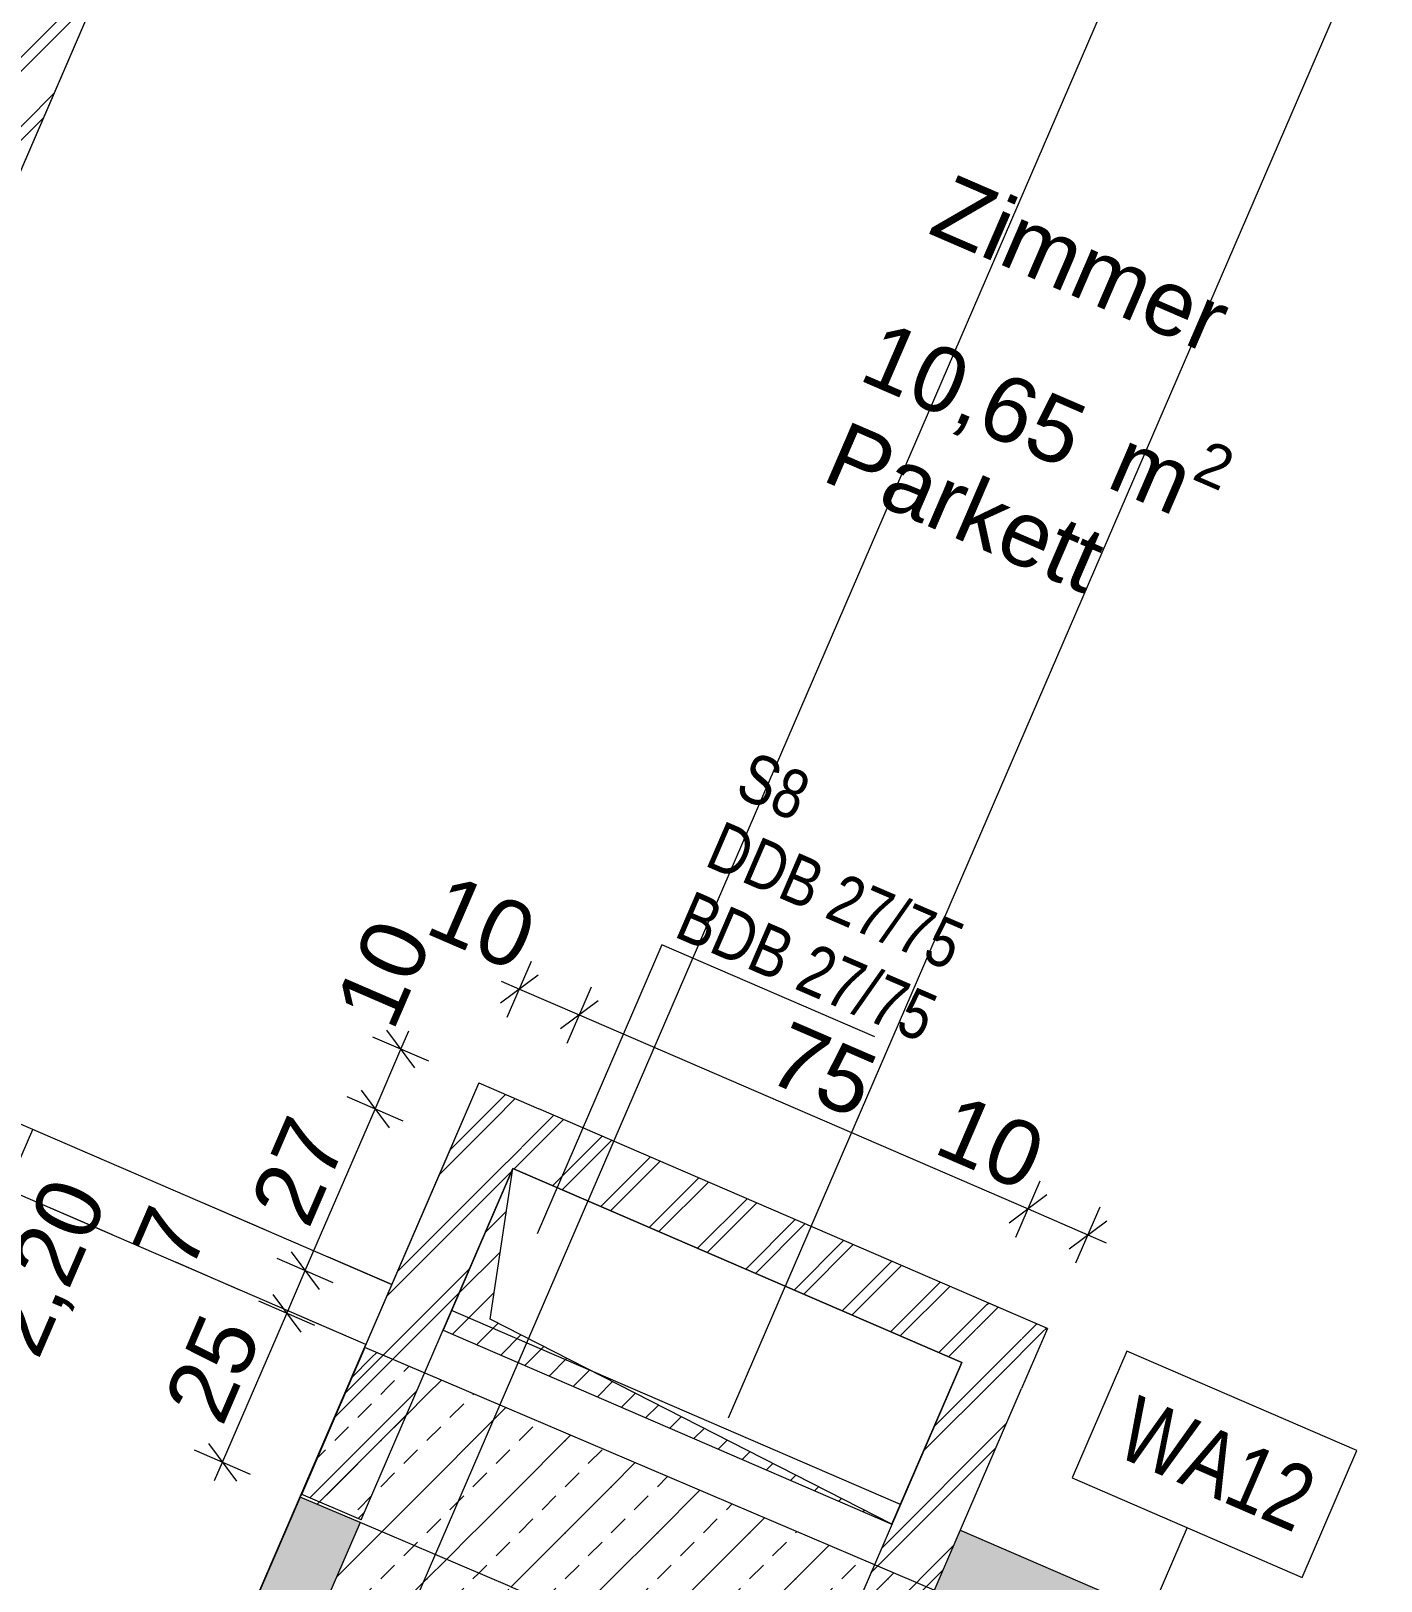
# Model space of a CAD drawing. Header units: millimetres. Extents: x 12535370 to 12566104, y 356204400 to 356234587.
# Drawn here: x 12547247 to 12549317, y 356222130 to 356224507 of the extents above; entities that cross this region are included whole.
import ezdxf
from ezdxf.enums import TextEntityAlignment as Align

# ---------------------------------------------------------------- set-up
doc = ezdxf.new("R2010")
doc.units = ezdxf.units.MM
doc.header["$MEASUREMENT"] = 0
doc.set_wipeout_variables(frame=1)
for name, pattern in [('Dashed', [211.666667, 105.833333, -105.833333]), ('Dot & Dashed', [6702.78, 3527.78, -1763.89, 0, -1411.11]), ('Wipeout_Contour', [1000, 0, -1000])]:
    doc.linetypes.add(name, pattern=pattern)
for name, color, linetype in [('New_010 Aussenwände', 7, 'Continuous'), ('New_015 Innenwände', 7, 'Continuous'), ('New_080 Raumdefinitionen', 7, 'Continuous'), ('New_110 Bemassungen Ausführung', 7, 'Continuous'), ('New_255 Plangrafiken', 7, 'Continuous'), ('New_290 Raster _ Achsen', 7, 'Continuous'), ('New_Archicad Door Markers', 7, 'Continuous'), ('New_Archicad Doors', 7, 'Continuous')]:
    doc.layers.add(name, color=color, linetype=linetype)
for name, color, linetype, lineweight in [('New_010 Aussenwände_Pen_No__1', 7, 'Continuous', 13), ('New_010 Aussenwände_Pen_No__3', 7, 'Continuous', 18), ('New_015 Innenwände_Pen_No__1', 7, 'Continuous', 13), ('New_015 Innenwände_Pen_No__3', 7, 'Continuous', 18), ('New_110 Bemassungen Ausführung_Pen_No__1', 7, 'Continuous', 13), ('New_160 Beschriftungen Ausführung_Pen_No__1', 7, 'Continuous', 13), ('New_255 Plangrafiken_Pen_No__1', 7, 'Continuous', 13), ('New_290 Raster _ Achsen_Pen_No__108', 7, 'Continuous', 13), ('New_Archicad Door Markers_Pen_No__1', 7, 'Continuous', 13), ('New_Archicad Doors_Pen_No__1', 7, 'Continuous', 13), ('New_Archicad Zone Stamps_Pen_No__1', 7, 'Continuous', 13), ('New_HKLS1_Pen_No__21', 1, 'Continuous', 13), ('New_HKLS1_Pen_No__39', 8, 'Continuous', 13)]:
    doc.layers.add(name, color=color, linetype=linetype, lineweight=lineweight)
doc.styles.add('GENERATED_STYLE_1', font='arial.ttf')
doc.styles.add('GENERATED_STYLE_2', font='arial.ttf', dxfattribs={"width": 0.8})
doc.dimstyles.new('GENERATED_STYLE__1', dxfattribs={"dimtxt": 125, "dimasz": 47.5, "dimexe": 0.18, "dimexo": 2, "dimgap": 0, "dimtad": 1, "dimlfac": 0.001, "dimzin": 0, "dimdsep": 46, "dimtxsty": 'GENERATED_STYLE_1', "dimblk": 'ARROWHEAD_2', "dimblk1": 'ARROWHEAD_2', "dimblk2": 'ARROWHEAD_2', "dimcen": 0.09, "dimclrd": 7, "dimclre": 7, "dimclrt": 7, "dimadec": 0, "dimazin": 0, "dimtfac": 1, "dimtdec": 4, "dimtmove": 0, "dimatfit": 3, "dimfxl": 1, "dimtolj": 1, "dimtzin": 0, "dimarcsym": 0})
doc.dimstyles.new('GENERATED_STYLE__2', dxfattribs={"dimtxt": 100, "dimasz": 47.5, "dimexe": 0.18, "dimexo": 2, "dimgap": 0, "dimtad": 1, "dimlfac": 0.001, "dimzin": 0, "dimdsep": 46, "dimtxsty": 'GENERATED_STYLE_1', "dimblk": 'ARROWHEAD_2', "dimblk1": 'ARROWHEAD_2', "dimblk2": 'ARROWHEAD_2', "dimcen": 0.09, "dimclrd": 7, "dimclre": 7, "dimclrt": 7, "dimadec": 0, "dimazin": 0, "dimtfac": 1, "dimtdec": 4, "dimtmove": 0, "dimatfit": 3, "dimfxl": 1, "dimtolj": 1, "dimtzin": 0, "dimarcsym": 0})
pattern_1 = [(45, (12240439.16, 356160438.36), (-70.710678, 70.710678), [30, -20]), (45, (12240403.8, 356160473.71), (-70.710678, 70.710678), [100, 0])]
pattern_2 = [(45, (12240439.16, 356160438.356), (-53.033009, 53.033009), []), (45, (12240428.55, 356160448.96), (-53.033009, 53.033009), [])]

# ---------------------------------------------------------------- blocks, each defined once
blk = doc.blocks.new('Zimmer__7', base_point=(12548930.4, 356224250.1))
at = {"layer": 'New_Archicad Zone Stamps_Pen_No__1', "color": 7, "lineweight": 13, "insert": (12548564.7, 356224091.8), "char_height": 100, "attachment_point": 1, "rotation": 336.6365, "style": 'GENERATED_STYLE_1'}
blk.add_mtext('\\A1;{\\pql;\\pt0,50;\\fArial|b0|i0|c0|p0;\\W1.000000;10,65\\fArial|b0|i0|c0|p0;\\W1.000000;\\A1{\\H.66x;\\S^  ;}\\fArial|b0|i0|c0|p0;\\W1.000000; m\\fArial|b0|i0|c0|p0;\\W1.000000;\\A1{\\H.66x;\\S2^  ;}}', dxfattribs=at)
at = {"layer": 'New_Archicad Zone Stamps_Pen_No__1', "color": 7, "lineweight": 13, "style": 'GENERATED_STYLE_1'}
for tag, p in [('ROOM_NAME', (12548660, 356224289.6)), ('DUMMY_558', (12548574.3, 356224114.1)), ('DUMMY_559', (12548496.4, 356223933.7)), ('floor_f', (12548496.4, 356223910.9))]:
    blk.add_attdef(tag, text='', height=100, rotation=336.6365, dxfattribs=at).set_placement(p, align=Align.TOP_LEFT)
blk = doc.blocks.new('Wall_2', base_point=(12552434.9, 356220201.4))
at = {"layer": 'New_015 Innenwände', "linetype": 'Continuous', "lineweight": 0, "true_color": 0x000000}
h = blk.add_hatch(dxfattribs=at)
h.set_pattern_fill('DÄMMSTOFF__POLYSTYROL_EPS', color=18, style=0, pattern_type=2)
h.set_pattern_definition([(246.636458, (12240439.157, 356160438.356), (-47.701051, 20.606061), [30, -60]), (246.636458, (12240445.16, 356160386.74), (-47.701051, 20.606061), [30, -60]), (306.636458, (12240427.26, 356160410.815), (41.695898, 31.007291), [30, -60]), (306.636458, (12240474.96, 356160390.21), (41.695898, 31.007291), [30, -60]), (6.636458, (12240439.157, 356160438.356), (-6.005153, 51.613352), [30, -60]), (6.636458, (12240486.86, 356160417.75), (-6.005153, 51.613352), [30, -60])])
h.paths.add_polyline_path([(12552803.2, 356220423.6), (12548671.4, 356222208.4), (12548632, 356222116.5), (12552763.6, 356220331.8)])
at = {"layer": 'New_015 Innenwände_Pen_No__1', "color": 7, "linetype": 'Continuous', "lineweight": 13, "flags": 128}
for points in [[(12548671.4, 356222208.4), (12548632, 356222116.5)], [(12552895, 356220383.9), (12548671.4, 356222208.4)]]:
    blk.add_lwpolyline(points, dxfattribs=at)
blk = doc.blocks.new('Wall_3', base_point=(12547981.4, 356222121.9))
at = {"layer": 'New_015 Innenwände', "linetype": 'Continuous', "lineweight": 0, "true_color": 0x000000}
h = blk.add_hatch(dxfattribs=at)
h.set_pattern_fill('DÄMMSTOFF__POLYSTYROL_EPS', color=18, style=0, pattern_type=2)
h.set_pattern_definition([(336.636458, (12240439.157, 356160438.356), (20.6060615, 47.701051), [30, -60]), (336.636458, (12240490.77, 356160444.36), (20.6060615, 47.701051), [30, -60]), (36.636458, (12240466.697, 356160426.46), (-31.007291, 41.695898), [30, -60]), (36.636458, (12240487.303, 356160474.16), (-31.007291, 41.695898), [30, -60]), (96.636458, (12240439.157, 356160438.356), (51.613352, 6.0051526), [30, -60]), (96.636458, (12240459.76, 356160486.057), (51.613352, 6.0051526), [30, -60])])
h.paths.add_polyline_path([(12547659.4, 356222259.1), (12545797.5, 356217948.9), (12545889.3, 356217909.2), (12547751.4, 356222219.9)])
h = blk.add_hatch(dxfattribs=at)
h.set_pattern_fill('BETON_BEWEHRT_SN46', color=18, style=0, pattern_type=2)
h.set_pattern_definition(pattern_1)
h.paths.add_polyline_path([(12546217.9, 356218039.6), (12547981.4, 356222121.9), (12547751.4, 356222219.9), (12545988.4, 356218138.7)])
at = {"layer": 'New_015 Innenwände_Pen_No__1', "color": 7, "linetype": 'Continuous', "lineweight": 13}
blk.add_line((12547751.4, 356222219.9), (12545988.4, 356218138.7), dxfattribs=at)
at = {"layer": 'New_015 Innenwände_Pen_No__1', "color": 7, "linetype": 'Continuous', "lineweight": 13, "flags": 128}
blk.add_lwpolyline([(12547659.4, 356222259.1), (12545757.8, 356217857.1)], dxfattribs=at)
at = {"layer": 'New_015 Innenwände_Pen_No__3', "color": 7, "linetype": 'Continuous', "lineweight": 18}
for p, q in [((12547751.4, 356222219.9), (12547659.4, 356222259.1)), ((12547981.4, 356222121.9), (12547751.4, 356222219.9))]:
    blk.add_line(p, q, dxfattribs=at)
blk = doc.blocks.new('Wall_7', base_point=(12542378.7, 356213060.8))
at = {"color": 254, "linetype": 'Wipeout_Contour', "lineweight": 0, "ltscale": 1425776637.075461}
blk.add_wipeout([(12545478.8, 356220489.5), (12545570.6, 356220449.8), (12547990.1, 356226050.6), (12547898.3, 356226090.3)], dxfattribs=at).dxf.layer = 'New_015 Innenwände'
at = {"layer": 'New_015 Innenwände', "linetype": 'Continuous', "lineweight": 0, "true_color": 0x000000}
h = blk.add_hatch(dxfattribs=at)
h.set_pattern_fill('INSULATION', color=18, style=0, pattern_type=2)
h.set_pattern_definition(pattern_2)
h.paths.add_polyline_path([(12545478.8, 356220489.5), (12545570.6, 356220449.8), (12547990.1, 356226050.6), (12547898.3, 356226090.3)])
at = {"layer": 'New_015 Innenwände_Pen_No__1', "color": 7, "linetype": 'Continuous', "lineweight": 13, "flags": 128}
blk.add_lwpolyline([(12546698.5, 356223060.7), (12547990.1, 356226050.6)], dxfattribs=at)
blk = doc.blocks.new('T Marker 10[23]', base_point=(12547209.6, 356222731))
at = {"layer": 'New_Archicad Door Markers_Pen_No__1', "color": 7, "linetype": 'Continuous', "lineweight": 13}
blk.add_line((12547067.1, 356222400.9), (12547249.3, 356222822.8), dxfattribs=at)
at = {"layer": 'New_Archicad Door Markers_Pen_No__1', "color": 7, "lineweight": 13, "style": 'GENERATED_STYLE_1'}
for tag, p in [('AC_WIDO_A_SIZE', (12547101.3, 356222534.7)), ('AC_WIDO_B_SIZE', (12547284.9, 356222455.4))]:
    blk.add_attdef(tag, text='', height=100, rotation=66.6366, dxfattribs=at).set_placement(p, align=Align.BOTTOM_LEFT)
blk = doc.blocks.new('Rectangular Door Opening 27[13]', base_point=(12240439.2, 356160438.4))
at = {"layer": 'New_Archicad Doors_Pen_No__1', "color": 7, "linetype": 'Continuous', "lineweight": 13}
for p, q in [((12546698.5, 356223060.7), (12546658.8, 356222968.9)), ((12547800.1, 356222584.8), (12547760.4, 356222493))]:
    blk.add_line(p, q, dxfattribs=at)
at = {"layer": 'New_Archicad Door Markers', "color": 7, "lineweight": 13}
blk.add_blockref('T Marker 10[23]', (12547209.6, 356222731), dxfattribs=at).add_auto_attribs({'AC_WIDO_A_SIZE': '1,20', 'AC_WIDO_B_SIZE': '2,20'})
blk = doc.blocks.new('Wall_45', base_point=(12547800.1, 356222584.8))
at = {"layer": 'New_015 Innenwände_Pen_No__1', "color": 7, "linetype": 'Continuous', "lineweight": 13}
for p, q in [((12546698.5, 356223060.7), (12546658.8, 356222968.9)), ((12547800.1, 356222584.8), (12547760.4, 356222493))]:
    blk.add_line(p, q, dxfattribs=at)
at = {"layer": 'New_Archicad Doors', "color": 7, "linetype": 'Continuous', "lineweight": 13}
blk.add_blockref('Rectangular Door Opening 27[13]', (12240439.2, 356160438.4), dxfattribs=at)
blk = doc.blocks.new('Wall_76', base_point=(12547753.1, 356222223.9))
at = {"color": 254, "linetype": 'Wipeout_Contour', "lineweight": 0, "ltscale": 1069331311.695713}
blk.add_wipeout([(12547933.7, 356222894.2), (12547985.9, 356222762.7), (12548025.5, 356222854.5)], dxfattribs=at).dxf.layer = 'New_015 Innenwände'
at = {"layer": 'New_015 Innenwände', "linetype": 'Continuous', "lineweight": 0, "true_color": 0x000000}
h = blk.add_hatch(dxfattribs=at)
h.set_pattern_fill('INSULATION', color=18, style=0, pattern_type=2)
h.set_pattern_definition(pattern_2)
h.paths.add_polyline_path([(12547933.7, 356222894.2), (12547985.9, 356222762.7), (12548025.5, 356222854.5)])
at = {"color": 254, "linetype": 'Wipeout_Contour', "lineweight": 0, "ltscale": 1425773764.525518}
blk.add_wipeout([(12547894.1, 356222802.4), (12547661.3, 356222263.5), (12547753.1, 356222223.9), (12547985.9, 356222762.7)], dxfattribs=at).dxf.layer = 'New_015 Innenwände'
at = {"layer": 'New_015 Innenwände', "linetype": 'Continuous', "lineweight": 0, "true_color": 0x000000}
h = blk.add_hatch(dxfattribs=at)
h.set_pattern_fill('INSULATION', color=18, style=0, pattern_type=2)
h.set_pattern_definition(pattern_2)
h.paths.add_polyline_path([(12547894.1, 356222802.4), (12547661.3, 356222263.5), (12547753.1, 356222223.9), (12547985.9, 356222762.7)])
at = {"layer": 'New_015 Innenwände_Pen_No__1', "color": 7, "linetype": 'Continuous', "lineweight": 13, "flags": 128}
blk.add_lwpolyline([(12547753.1, 356222223.9), (12547661.3, 356222263.5)], dxfattribs=at)
at = {"color": 254, "linetype": 'Wipeout_Contour', "lineweight": 0, "ltscale": 1069331254.563764}
blk.add_wipeout([(12547894.1, 356222802.4), (12547985.9, 356222762.7), (12547933.7, 356222894.2)], dxfattribs=at).dxf.layer = 'New_015 Innenwände'
at = {"layer": 'New_015 Innenwände', "linetype": 'Continuous', "lineweight": 0, "true_color": 0x000000}
h = blk.add_hatch(dxfattribs=at)
h.set_pattern_fill('INSULATION', color=18, style=0, pattern_type=2)
h.set_pattern_definition(pattern_2)
h.paths.add_polyline_path([(12547894.1, 356222802.4), (12547985.9, 356222762.7), (12547933.7, 356222894.2)])
at = {"layer": 'New_015 Innenwände_Pen_No__1', "color": 7, "linetype": 'Continuous', "lineweight": 13, "flags": 128}
for points in [[(12547933.7, 356222894.2), (12547661.3, 356222263.5)], [(12547933.7, 356222894.2), (12548025.5, 356222854.5)], [(12547753.1, 356222223.9), (12547985.9, 356222762.7)]]:
    blk.add_lwpolyline(points, dxfattribs=at)
blk = doc.blocks.new('Wall_77', base_point=(12547985.9, 356222762.7))
at = {"color": 254, "linetype": 'Wipeout_Contour', "lineweight": 0, "ltscale": 1069330290.082435}
blk.add_wipeout([(12548674.4, 356222465.3), (12548766.2, 356222425.6), (12548805.8, 356222517.4)], dxfattribs=at).dxf.layer = 'New_015 Innenwände'
at = {"layer": 'New_015 Innenwände', "linetype": 'Continuous', "lineweight": 0, "true_color": 0x000000}
h = blk.add_hatch(dxfattribs=at)
h.set_pattern_fill('INSULATION', color=18, style=0, pattern_type=2)
h.set_pattern_definition(pattern_2)
h.paths.add_polyline_path([(12548674.4, 356222465.3), (12548766.2, 356222425.6), (12548805.8, 356222517.4)])
at = {"color": 254, "linetype": 'Wipeout_Contour', "lineweight": 0, "ltscale": 1425774425.371164}
blk.add_wipeout([(12548714, 356222557.1), (12548025.5, 356222854.5), (12547985.9, 356222762.7), (12548674.4, 356222465.3)], dxfattribs=at).dxf.layer = 'New_015 Innenwände'
at = {"layer": 'New_015 Innenwände', "linetype": 'Continuous', "lineweight": 0, "true_color": 0x000000}
h = blk.add_hatch(dxfattribs=at)
h.set_pattern_fill('INSULATION', color=18, style=0, pattern_type=2)
h.set_pattern_definition(pattern_2)
h.paths.add_polyline_path([(12548714, 356222557.1), (12548025.5, 356222854.5), (12547985.9, 356222762.7), (12548674.4, 356222465.3)])
at = {"color": 254, "linetype": 'Wipeout_Contour', "lineweight": 0, "ltscale": 1069330419.772207}
blk.add_wipeout([(12548714, 356222557.1), (12548674.4, 356222465.3), (12548805.8, 356222517.4)], dxfattribs=at).dxf.layer = 'New_015 Innenwände'
at = {"layer": 'New_015 Innenwände', "linetype": 'Continuous', "lineweight": 0, "true_color": 0x000000}
h = blk.add_hatch(dxfattribs=at)
h.set_pattern_fill('INSULATION', color=18, style=0, pattern_type=2)
h.set_pattern_definition(pattern_2)
h.paths.add_polyline_path([(12548714, 356222557.1), (12548674.4, 356222465.3), (12548805.8, 356222517.4)])
at = {"layer": 'New_015 Innenwände_Pen_No__1', "color": 7, "linetype": 'Continuous', "lineweight": 13, "flags": 128}
for points in [[(12548805.8, 356222517.4), (12548025.5, 356222854.5)], [(12547985.9, 356222762.7), (12548674.4, 356222465.3)], [(12548805.8, 356222517.4), (12548766.2, 356222425.6)]]:
    blk.add_lwpolyline(points, dxfattribs=at)
blk = doc.blocks.new('Wall_78', base_point=(12548674.4, 356222465.3))
at = {"color": 254, "linetype": 'Wipeout_Contour', "lineweight": 0, "ltscale": 1425772526.930759}
blk.add_wipeout([(12548674.4, 356222465.3), (12548441.6, 356221926.5), (12548533.4, 356221886.8), (12548766.2, 356222425.6)], dxfattribs=at).dxf.layer = 'New_015 Innenwände'
at = {"layer": 'New_015 Innenwände', "linetype": 'Continuous', "lineweight": 0, "true_color": 0x000000}
h = blk.add_hatch(dxfattribs=at)
h.set_pattern_fill('INSULATION', color=18, style=0, pattern_type=2)
h.set_pattern_definition(pattern_2)
h.paths.add_polyline_path([(12548674.4, 356222465.3), (12548441.6, 356221926.5), (12548533.4, 356221886.8), (12548766.2, 356222425.6)])
at = {"layer": 'New_015 Innenwände_Pen_No__1', "color": 7, "linetype": 'Continuous', "lineweight": 13, "flags": 128}
for points in [[(12548674.4, 356222465.3), (12548441.6, 356221926.5)], [(12548533.4, 356221886.8), (12548766.2, 356222425.6)], [(12548441.6, 356221926.5), (12548533.4, 356221886.8)]]:
    blk.add_lwpolyline(points, dxfattribs=at)
blk = doc.blocks.new('Wall_79', base_point=(12548533.4, 356221886.8))
at = {"layer": 'New_010 Aussenwände', "linetype": 'Continuous', "lineweight": 0, "true_color": 0x000000}
h = blk.add_hatch(dxfattribs=at)
h.set_pattern_fill('BETON_BEWEHRT_SN46', color=18, style=0, pattern_type=2)
h.set_pattern_definition(pattern_1)
h.paths.add_polyline_path([(12547758.5, 356222488.6), (12547659.4, 356222259.1), (12547751.4, 356222219.9), (12547822.2, 356222383.8)])
h = blk.add_hatch(dxfattribs=at)
h.set_pattern_fill('BETON_BEWEHRT_SN46', color=18, style=0, pattern_type=2)
h.set_pattern_definition(pattern_1)
h.paths.add_polyline_path([(12548632, 356222116.5), (12547758.5, 356222488.6), (12547981.4, 356222121.9), (12548533.4, 356221886.8)])
h = blk.add_hatch(dxfattribs=at)
h.set_pattern_fill('BETON_BEWEHRT_SN46', color=18, style=0, pattern_type=2)
h.set_pattern_definition(pattern_1)
h.paths.add_polyline_path([(12547822.2, 356222383.8), (12547751.4, 356222219.9), (12547981.4, 356222121.9)])
at = {"layer": 'New_010 Aussenwände_Pen_No__1', "color": 7, "linetype": 'Continuous', "lineweight": 13, "flags": 128}
blk.add_lwpolyline([(12548533.4, 356221886.8), (12548632, 356222116.5)], dxfattribs=at)
at = {"layer": 'New_010 Aussenwände_Pen_No__3', "color": 7, "linetype": 'Continuous', "lineweight": 18, "flags": 128}
for points in [[(12548632, 356222116.5), (12547758.5, 356222488.6)], [(12547981.4, 356222121.9), (12548533.4, 356221886.8)]]:
    blk.add_lwpolyline(points, dxfattribs=at)
at = {"layer": 'New_015 Innenwände_Pen_No__1', "color": 7, "linetype": 'Continuous', "lineweight": 13, "flags": 128}
blk.add_lwpolyline([(12547758.5, 356222488.6), (12547659.4, 356222259.1)], dxfattribs=at)
at = {"layer": 'New_015 Innenwände_Pen_No__3', "color": 7, "linetype": 'Continuous', "lineweight": 18}
for p, q in [((12547751.4, 356222219.9), (12547659.4, 356222259.1)), ((12547981.4, 356222121.9), (12547751.4, 356222219.9))]:
    blk.add_line(p, q, dxfattribs=at)
blk = doc.blocks.new('Standard grid marker[60]', base_point=(12541508.9, 356225057.5))
at = {"layer": 'New_290 Raster _ Achsen_Pen_No__108', "color": 7, "linetype": 'Dot & Dashed', "lineweight": 13}
blk.add_line((12542426.9, 356224660.9), (12563430.3, 356215587.8), dxfattribs=at)
at = {"layer": 'New_290 Raster _ Achsen_Pen_No__108', "color": 7, "lineweight": 13, "style": 'GENERATED_STYLE_1'}
for tag, p in [('AC_MarkerText_1_0', (12541391.5, 356225192.9)), ('AC_MarkerText_1_1', (12564552.3, 356215187.8))]:
    blk.add_attdef(tag, text='', height=150, rotation=336.6365, dxfattribs=at).set_placement(p, align=Align.TOP_CENTER)
blk = doc.blocks.new('Standard grid marker[62]', base_point=(12552195.2, 356232191.6))
at = {"layer": 'New_290 Raster _ Achsen_Pen_No__108', "color": 7, "linetype": 'Dot & Dashed', "lineweight": 13}
blk.add_line((12551798.6, 356231273.6), (12543740.5, 356212619.7), dxfattribs=at)
at = {"layer": 'New_290 Raster _ Achsen_Pen_No__108', "color": 7, "lineweight": 13, "style": 'GENERATED_STYLE_1'}
for tag, p in [('AC_MarkerText_1_0', (12552307.9, 356232418.3)), ('AC_MarkerText_1_1', (12543317.8, 356211607.1))]:
    blk.add_attdef(tag, text='', height=150, rotation=336.6365, dxfattribs=at).set_placement(p, align=Align.TOP_CENTER)
blk = doc.blocks.new('Polyline_3', base_point=(12542882.6, 356210370))
at = {"layer": 'New_255 Plangrafiken_Pen_No__1', "color": 7, "linetype": 'Dot & Dashed', "lineweight": 13, "flags": 128}
blk.add_lwpolyline([(12542882.6, 356210370), (12543089.5, 356210280.7), (12552742.3, 356232625.8), (12552734.1, 356232629.4)], dxfattribs=at)
blk = doc.blocks.new('*D232', base_point=(12240439.2, 356160438.4))
at = {"layer": 'New_110 Bemassungen Ausführung_Pen_No__1', "color": 7, "linetype": 'Continuous', "lineweight": 13, "transparency": 16777216}
for p, q in [((12545399.6, 356228974), (12545362.4, 356228887.9)), ((12545409.9, 356228952.5), (12545352, 356228909.4)), ((12545381, 356228930.9), (12545352.9, 356228943)), ((12555599.1, 356224516.9), (12545381, 356228930.9)), ((12555617.7, 356224559.9), (12555580.5, 356224473.8)), ((12555570.1, 356224495.3), (12555628.1, 356224538.4)), ((12555627.2, 356224504.8), (12555599.1, 356224516.9))]:
    blk.add_line(p, q, dxfattribs=at)
at = {"layer": 'New_110 Bemassungen Ausführung_Pen_No__1', "color": 7, "lineweight": 13, "transparency": 16777216, "insert": (12550308.9, 356226829.4), "char_height": 125, "attachment_point": 7, "rotation": 336.6365, "style": 'GENERATED_STYLE_1'}
blk.add_mtext('\\A1;{\\pql;\\fArial|b0|i0|c0|p0;\\W1.000000;11,13}', dxfattribs=at)
blk = doc.blocks.new('ARROWHEAD_2')
at = {"color": 0, "linetype": 'Continuous', "lineweight": 0}
for p, q in [((-0.378, -0.655), (0.378, 0.655)), ((0, 0), (-1, 0))]:
    blk.add_line(p, q, dxfattribs=at)
blk = doc.blocks.new('*D315', base_point=(12240439.2, 356160438.4))
at = {"layer": 'New_110 Bemassungen Ausführung_Pen_No__1', "color": 7, "linetype": 'Continuous', "lineweight": 13, "transparency": 16777216}
for p, q in [((12547977.2, 356222994.8), (12548014.4, 356223080.9)), ((12548024.7, 356223059.4), (12547966.8, 356223016.3)), ((12547967.7, 356223050), (12547995.8, 356223037.9)), ((12547995.8, 356223037.9), (12548087.6, 356222998.2)), ((12548069, 356222955.2), (12548106.2, 356223041.2)), ((12548116.6, 356223019.7), (12548058.7, 356222976.7))]:
    blk.add_line(p, q, dxfattribs=at)
at = {"layer": 'New_110 Bemassungen Ausführung_Pen_No__1', "color": 7, "lineweight": 13, "transparency": 16777216, "insert": (12547847.1, 356223123.9), "char_height": 100, "attachment_point": 7, "rotation": 336.6365, "style": 'GENERATED_STYLE_1'}
blk.add_mtext('\\A1;{\\pql;\\fArial|b0|i0|c0|p0;\\W1.000000;10}', dxfattribs=at)
blk = doc.blocks.new('*D316', base_point=(12240439.2, 356160438.4))
at = {"layer": 'New_110 Bemassungen Ausführung_Pen_No__1', "color": 7, "linetype": 'Continuous', "lineweight": 13, "transparency": 16777216}
for p, q in [((12547995.8, 356223037.9), (12548087.6, 356222998.2)), ((12548069, 356222955.2), (12548106.2, 356223041.2)), ((12548116.6, 356223019.7), (12548058.7, 356222976.7)), ((12548087.6, 356222998.2), (12548776.1, 356222700.8)), ((12548757.5, 356222657.7), (12548794.7, 356222743.8)), ((12548805.1, 356222722.3), (12548747.2, 356222679.2))]:
    blk.add_line(p, q, dxfattribs=at)
at = {"layer": 'New_110 Bemassungen Ausführung_Pen_No__1', "color": 7, "lineweight": 13, "transparency": 16777216, "char_height": 100, "attachment_point": 7, "rotation": 336.6365, "style": 'GENERATED_STYLE_1'}
for s, insert in [('\\A1;{\\pql;\\fArial|b0|i0|c0|p0;\\W1.000000;75}', (12548369.8, 356222898.1)), ('\\A1;{\\pql;\\fArial|b0|i0|c0|p0;\\W1.000000;10}', (12548627.4, 356222786.8))]:
    blk.add_mtext(s, dxfattribs=dict(at, insert=insert))
blk = doc.blocks.new('*D317', base_point=(12240439.2, 356160438.4))
at = {"layer": 'New_110 Bemassungen Ausführung_Pen_No__1', "color": 7, "linetype": 'Continuous', "lineweight": 13, "transparency": 16777216}
for p, q in [((12548805.1, 356222722.3), (12548747.2, 356222679.2)), ((12548776.1, 356222700.8), (12548867.9, 356222661.1)), ((12548839, 356222639.6), (12548896.9, 356222682.6)), ((12548849.3, 356222618.1), (12548886.5, 356222704.1)), ((12548867.9, 356222661.1), (12548896, 356222649))]:
    blk.add_line(p, q, dxfattribs=at)
blk = doc.blocks.new('*D318', base_point=(12240439.2, 356160438.4))
at = {"layer": 'New_110 Bemassungen Ausführung_Pen_No__1', "color": 7, "linetype": 'Continuous', "lineweight": 13, "transparency": 16777216}
for p, q in [((12547617.6, 356222569.7), (12547660.6, 356222511.8)), ((12547540.5, 356222312.4), (12547639.1, 356222540.7)), ((12547682.1, 356222522.1), (12547596.1, 356222559.3)), ((12547583.5, 356222293.8), (12547497.4, 356222331)), ((12547518.9, 356222341.4), (12547562, 356222283.4)), ((12547528.3, 356222284.3), (12547540.5, 356222312.4))]:
    blk.add_line(p, q, dxfattribs=at)
at = {"layer": 'New_110 Bemassungen Ausführung_Pen_No__1', "color": 7, "lineweight": 13, "transparency": 16777216, "char_height": 100, "attachment_point": 7, "rotation": 66.6365, "style": 'GENERATED_STYLE_1'}
for s, insert in [('\\A1;{\\pql;\\fArial|b0|i0|c0|p0;\\W1.000000;7}', (12547491.2, 356222601.9)), ('\\A1;{\\pql;\\fArial|b0|i0|c0|p0;\\W1.000000;25}', (12547541.2, 356222364.5))]:
    blk.add_mtext(s, dxfattribs=dict(at, insert=insert))
blk = doc.blocks.new('*D319', base_point=(12240439.2, 356160438.4))
at = {"layer": 'New_110 Bemassungen Ausführung_Pen_No__1', "color": 7, "linetype": 'Continuous', "lineweight": 13, "transparency": 16777216}
for p, q in [((12547667.4, 356222606.2), (12547774.4, 356222854)), ((12547645.8, 356222635.1), (12547688.9, 356222577.2)), ((12547710.4, 356222587.6), (12547624.3, 356222624.8)), ((12547639.1, 356222540.7), (12547667.4, 356222606.2)), ((12547617.6, 356222569.7), (12547660.6, 356222511.8)), ((12547540.5, 356222312.4), (12547639.1, 356222540.7)), ((12547682.1, 356222522.1), (12547596.1, 356222559.3))]:
    blk.add_line(p, q, dxfattribs=at)
blk = doc.blocks.new('*D320', base_point=(12240439.2, 356160438.4))
at = {"layer": 'New_110 Bemassungen Ausführung_Pen_No__1', "color": 7, "linetype": 'Continuous', "lineweight": 13, "transparency": 16777216}
for p, q in [((12547817.5, 356222835.4), (12547731.4, 356222872.6)), ((12547752.9, 356222883), (12547796, 356222825.1)), ((12547667.4, 356222606.2), (12547774.4, 356222854)), ((12547645.8, 356222635.1), (12547688.9, 356222577.2))]:
    blk.add_line(p, q, dxfattribs=at)
at = {"layer": 'New_110 Bemassungen Ausführung_Pen_No__1', "color": 7, "lineweight": 13, "transparency": 16777216, "insert": (12547672.3, 356222668), "char_height": 100, "attachment_point": 7, "rotation": 66.6365, "style": 'GENERATED_STYLE_1'}
blk.add_mtext('\\A1;{\\pql;\\fArial|b0|i0|c0|p0;\\W1.000000;27}', dxfattribs=at)
blk = doc.blocks.new('*D321', base_point=(12240439.2, 356160438.4))
at = {"layer": 'New_110 Bemassungen Ausführung_Pen_No__1', "color": 7, "linetype": 'Continuous', "lineweight": 13, "transparency": 16777216}
for p, q in [((12547835.6, 356222916.9), (12547792.6, 356222974.8)), ((12547814.1, 356222945.8), (12547826.2, 356222973.9)), ((12547857.1, 356222927.2), (12547771.1, 356222964.4)), ((12547774.4, 356222854), (12547814.1, 356222945.8)), ((12547817.5, 356222835.4), (12547731.4, 356222872.6)), ((12547752.9, 356222883), (12547796, 356222825.1)), ((12547667.4, 356222606.2), (12547774.4, 356222854))]:
    blk.add_line(p, q, dxfattribs=at)
at = {"layer": 'New_110 Bemassungen Ausführung_Pen_No__1', "color": 7, "lineweight": 13, "transparency": 16777216, "insert": (12547802.9, 356222970.3), "char_height": 100, "attachment_point": 7, "rotation": 66.6365, "style": 'GENERATED_STYLE_1'}
blk.add_mtext('\\A1;{\\pql;\\fArial|b0|i0|c0|p0;\\W1.000000;10}', dxfattribs=at)

msp = doc.modelspace()

# ---------------------------------------------------------------- linework, layer by layer
at = {"layer": 'New_080 Raumdefinitionen', "color": 21, "linetype": 'Continuous', "lineweight": 0, "true_color": 0xffa8a8, "flags": 128}
for points in [[(12546698.492, 356223060.715), (12549700.393, 356221763.945), (12550991.957, 356224753.855), (12547990.074, 356226050.619)], [(12545757.817, 356217857.095), (12547760.438, 356222493.042), (12546658.835, 356222968.914), (12544656.19, 356218332.96)]]:
    msp.add_lwpolyline(points, close=True, dxfattribs=at)
at = {"layer": 'New_160 Beschriftungen Ausführung_Pen_No__1', "color": 7, "linetype": 'Continuous', "lineweight": 13}
msp.add_line((12549020.055, 356222212.168), (12548913.332, 356221965.114), dxfattribs=at)
msp.add_lwpolyline([(12548843.588, 356222288.399), (12549196.522, 356222135.937), (12549280.457, 356222330.238), (12548927.523, 356222482.7)], close=True, dxfattribs=at)

# ---------------------------------------------------------------- block references
at = {"layer": 'New_015 Innenwände', "color": 7, "lineweight": 13}
for name, p in [('Wall_3', (12547981.407, 356222121.916)), ('Wall_2', (12552434.936, 356220201.408))]:
    msp.add_blockref(name, p, dxfattribs=at)
at = {"layer": 'New_080 Raumdefinitionen', "color": 7, "linetype": 'Continuous', "lineweight": 13}
msp.add_blockref('Zimmer__7', (12548930.36, 356224250.069), dxfattribs=at).add_auto_attribs({'ROOM_NAME': 'Zimmer', 'floor_f': 'Parkett'})

# ---------------------------------------------------------------- texts
at = {"layer": 'New_160 Beschriftungen Ausführung_Pen_No__1', "color": 7, "linetype": 'Continuous', "lineweight": 13, "insert": (12548906.13, 356222324.483), "char_height": 100, "attachment_point": 7, "rotation": 336.636458, "style": 'GENERATED_STYLE_2'}
msp.add_mtext('\\A1;{\\pql;\\fArial|b0|i0|c0|p0;\\W0.800000;WA1\\fArial|b0|i0|c0|p0;\\W0.800000;2}', dxfattribs=at)
at = {"layer": 'New_255 Plangrafiken_Pen_No__1', "color": 7, "linetype": 'Continuous', "lineweight": 13, "insert": (12548230.334, 356223118.212), "char_height": 75, "attachment_point": 7, "rotation": 336.636458, "line_spacing_factor": 0.931523, "style": 'GENERATED_STYLE_2'}
msp.add_mtext('\\A1;{\\pql;\\fArial|b0|i0|c0|p0;\\W0.800000;S8\\P\\pql;\\fArial|b0|i0|c0|p0;\\W0.800000;DDB 27/75\\P\\pql;\\fArial|b0|i0|c0|p0;\\H1.028746x;\\W0.800000;B\\fArial|b0|i0|c0|p0;\\W0.800000;DB 27/7\\fArial|b0|i0|c0|p0;\\H0.972057x;\\W0.800000;5}', dxfattribs=at)

# ---------------------------------------------------------------- next in the draw order: block references
at = {"layer": 'New_015 Innenwände', "color": 7, "lineweight": 13}
msp.add_blockref('Wall_7', (12542378.719, 356213060.808), dxfattribs=at)

# ---------------------------------------------------------------- next in the draw order: block references
msp.add_blockref('Wall_45', (12547800.094, 356222584.843), dxfattribs=at)

# ---------------------------------------------------------------- next in the draw order: dimensions: what is measured, and where the dimension line sits
at = {"layer": 'New_110 Bemassungen Ausführung', "color": 7, "linetype": 'Continuous', "lineweight": 13}
dim = msp.add_linear_dim(base=(12545380.98, 356228930.929), p1=(12555119.464, 356223406.567), p2=(12544901.347, 356227820.624), angle=156.636458, dimstyle='GENERATED_STYLE__1', dxfattribs=at)
dim.commit()
dim.dimension.update_dxf_attribs({"geometry": '*D232', "text_midpoint": (12550525.889, 356226803.729), "dimtype": 160, "text_rotation": 336.636458})

# ---------------------------------------------------------------- next in the draw order: block references
at = {"layer": 'New_015 Innenwände', "color": 7, "lineweight": 13}
msp.add_blockref('Wall_76', (12547753.122, 356222223.874), dxfattribs=at)

# ---------------------------------------------------------------- next in the draw order: linework, layer by layer
at = {"layer": 'New_255 Plangrafiken_Pen_No__1', "color": 7, "linetype": 'Dashed', "lineweight": 13}
for p, q in [((12547800.094, 356222584.843), (12546698.492, 356223060.715)), ((12547760.438, 356222493.042), (12546658.835, 356222968.914))]:
    msp.add_line(p, q, dxfattribs=at)

# ---------------------------------------------------------------- next in the draw order: block references
at = {"layer": 'New_015 Innenwände', "color": 7, "lineweight": 13}
msp.add_blockref('Wall_77', (12547985.874, 356222762.697), dxfattribs=at)

# ---------------------------------------------------------------- next in the draw order: dimensions: what is measured, and where the dimension line sits
at = {"layer": 'New_110 Bemassungen Ausführung', "color": 7, "linetype": 'Continuous', "lineweight": 13}
dim = msp.add_linear_dim(base=(12547667.368, 356222606.172), p1=(12547850.537, 356222449.39), p2=(12547878.811, 356222514.832), angle=66.636458, dimstyle='GENERATED_STYLE__2', dxfattribs=at)
dim.commit()
dim.dimension.update_dxf_attribs({"geometry": '*D319', "text_midpoint": (12547460.418, 356222656.651), "dimtype": 160, "text_rotation": 66.636458})

# ---------------------------------------------------------------- next in the draw order: linework, layer by layer
at = {"layer": 'New_255 Plangrafiken_Pen_No__1', "color": 7, "linetype": 'Continuous', "lineweight": 13}
msp.add_lwpolyline([(12548540.955, 356222964.512), (12548214.37, 356223105.592), (12548023.121, 356222662.869)], dxfattribs=at)

# ---------------------------------------------------------------- next in the draw order: block references
at = {"layer": 'New_015 Innenwände', "color": 7, "lineweight": 13}
msp.add_blockref('Wall_78', (12548674.38, 356222465.273), dxfattribs=at)

# ---------------------------------------------------------------- next in the draw order: dimensions: what is measured, and where the dimension line sits
at = {"layer": 'New_110 Bemassungen Ausführung', "color": 7, "linetype": 'Continuous', "lineweight": 13}
for base, p1, p2, angle, picture, middle, turn in [((12548087.609, 356222998.188), (12547760.438, 356222493.042), (12547852.259, 356222453.377), 336.636458, '*D315', (12547936.791, 356223139.591), 336.636458), ((12547814.096, 356222945.834), (12547985.874, 356222762.697), (12547933.728, 356222894.154), 66.636458, '*D321', (12547787.178, 356223060.038), 66.636458), ((12547774.44, 356222854.033), (12547878.811, 356222514.832), (12547985.874, 356222762.697), 66.636458, '*D320', (12547656.576, 356222757.706), 66.636458), ((12547639.097, 356222540.728), (12547981.407, 356222121.916), (12547850.537, 356222449.39), 66.636458, '*D318', (12547525.452, 356222454.167), 66.636458)]:
    dim = msp.add_linear_dim(base=base, p1=p1, p2=p2, angle=angle, dimstyle='GENERATED_STYLE__2', dxfattribs=at)
    dim.commit()
    dim.dimension.update_dxf_attribs({"geometry": picture, "text_midpoint": middle, "dimtype": 160, "text_rotation": turn})

# ---------------------------------------------------------------- next in the draw order: hatches: boundary and pattern name
at = {"layer": 'New_HKLS1_Pen_No__39', "linetype": 'Continuous', "lineweight": 13}
h = msp.add_hatch(dxfattribs=at)
h.set_pattern_fill('FEUERFESTER_STEIN', color=8, style=0, pattern_type=2)
h.set_pattern_definition([(45, (12240439.157, 356160438.356), (-26.5165043, 26.5165043), [])])
h.paths.add_polyline_path([(12547985.896, 356222762.687), (12547878.811, 356222514.832), (12548567.325, 356222217.406), (12547951.021, 356222531.74)])

# ---------------------------------------------------------------- next in the draw order: linework, layer by layer
at = {"layer": 'New_HKLS1_Pen_No__21', "color": 1, "linetype": 'Continuous', "lineweight": 13}
msp.add_lwpolyline([(12547878.811, 356222514.832), (12548567.325, 356222217.406), (12548674.397, 356222465.266), (12547985.883, 356222762.693)], close=True, dxfattribs=at)
at = {"layer": 'New_HKLS1_Pen_No__21', "color": 1, "linetype": 'Continuous', "lineweight": 13, "flags": 128}
msp.add_lwpolyline([(12547985.896, 356222762.687), (12547878.811, 356222514.832), (12548567.325, 356222217.406), (12547951.021, 356222531.74)], close=True, dxfattribs=at)

# ---------------------------------------------------------------- next in the draw order: block references
at = {"layer": 'New_010 Aussenwände', "color": 7, "lineweight": 13}
msp.add_blockref('Wall_79', (12548533.436, 356221886.791), dxfattribs=at)
at = {"layer": 'New_255 Plangrafiken', "color": 7, "linetype": 'Dot & Dashed', "lineweight": 13}
msp.add_blockref('Polyline_3', (12542882.615, 356210370.028), dxfattribs=at)
at = {"layer": 'New_290 Raster _ Achsen', "color": 7, "linetype": 'Continuous', "lineweight": 13}
for name, p in [('Standard grid marker[62]', (12552195.197, 356232191.641)), ('Standard grid marker[60]', (12541508.851, 356225057.46))]:
    msp.add_blockref(name, p, dxfattribs=at)

# ---------------------------------------------------------------- next in the draw order: dimensions: what is measured, and where the dimension line sits
at = {"layer": 'New_110 Bemassungen Ausführung', "color": 7, "linetype": 'Continuous', "lineweight": 13}
for base, p1, p2, picture, middle in [((12548776.11, 356222700.767), (12547852.259, 356222453.377), (12548441.62, 356221926.454), '*D316', (12548459.463, 356222913.805)), ((12548867.911, 356222661.111), (12548441.62, 356221926.454), (12548533.42, 356221886.798), '*D317', (12548717.114, 356222802.505))]:
    dim = msp.add_linear_dim(base=base, p1=p1, p2=p2, angle=336.636458, dimstyle='GENERATED_STYLE__2', dxfattribs=at)
    dim.commit()
    dim.dimension.update_dxf_attribs({"geometry": picture, "text_midpoint": middle, "dimtype": 160, "text_rotation": 336.636458})

doc.saveas('drawing.dxf')
